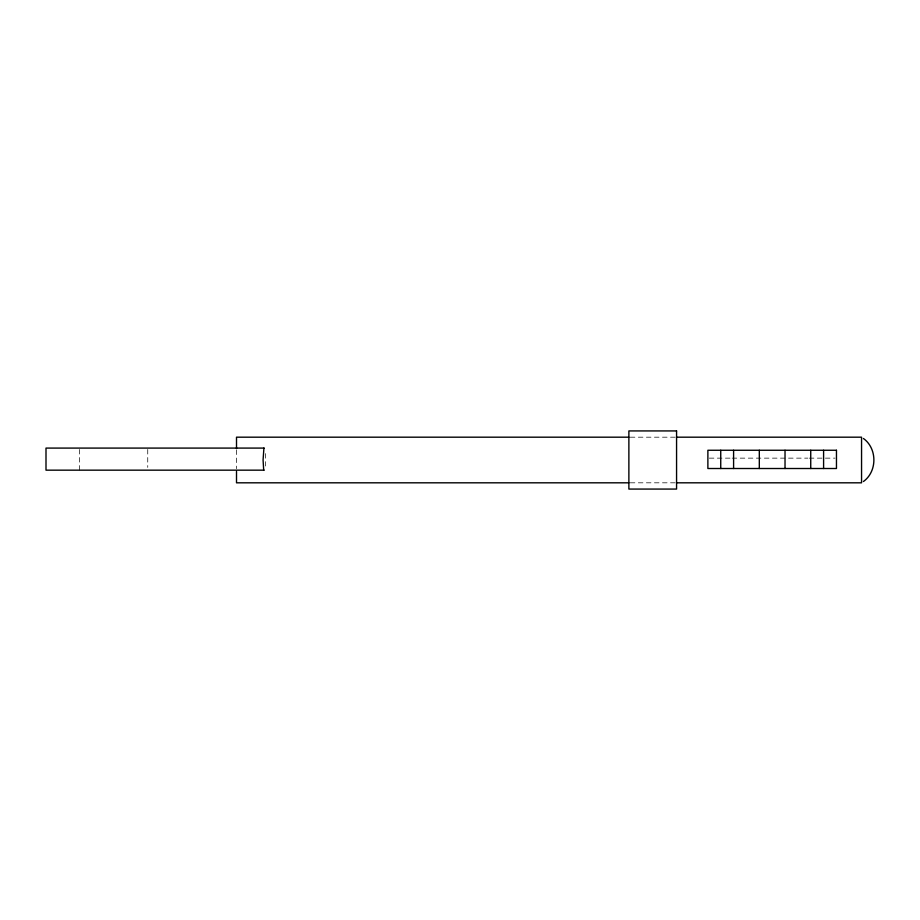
<?xml version="1.0" encoding="UTF-8"?>
<svg xmlns="http://www.w3.org/2000/svg" width="920" height="920" viewBox="0 0 920 920"><rect width="100%" height="100%" fill="white"/><g stroke="black" fill="none" stroke-linecap="round" stroke-linejoin="round"><path stroke-width="0.69" stroke-dasharray="4.6 3.45" d="M630.28 437.184L675.165 437.184M709.308 458.137L730.744 458.137M732.17 458.137L807.886 458.137M809.312 458.137L835.026 458.137M630.28 482.816L675.165 482.816M265.535 453.606L265.535 466.026M236.509 449.972L236.509 468.659M147.74 449.466L147.74 467.406M79.488 449.466L79.488 470.166"/><path stroke-width="1.38" d="M263.913 448.086L263.074 460L263.695 470.166M863.408 481.516C877.369 471.523 877.369 448.477 863.408 438.483M628.877 437.184L236.509 437.184L236.509 448.592M676.568 437.184L861.557 437.184L861.557 482.816L676.568 482.816M264.166 448.086L46 448.086L46 470.166L264.166 470.166M628.877 482.816L236.509 482.816L236.509 471.408M823.595 450.259L823.595 468.51M810.738 450.259L810.738 468.51M785.024 450.259L785.024 468.51M759.31 450.259L759.31 468.51M733.596 450.259L733.596 468.51M720.74 450.259L720.74 468.51M676.568 430.928L628.877 430.928L628.877 489.072L676.568 489.072L676.568 430.928M836.464 450.259L707.882 450.259L707.882 468.51L836.464 468.51L836.464 450.259"/></g></svg>
